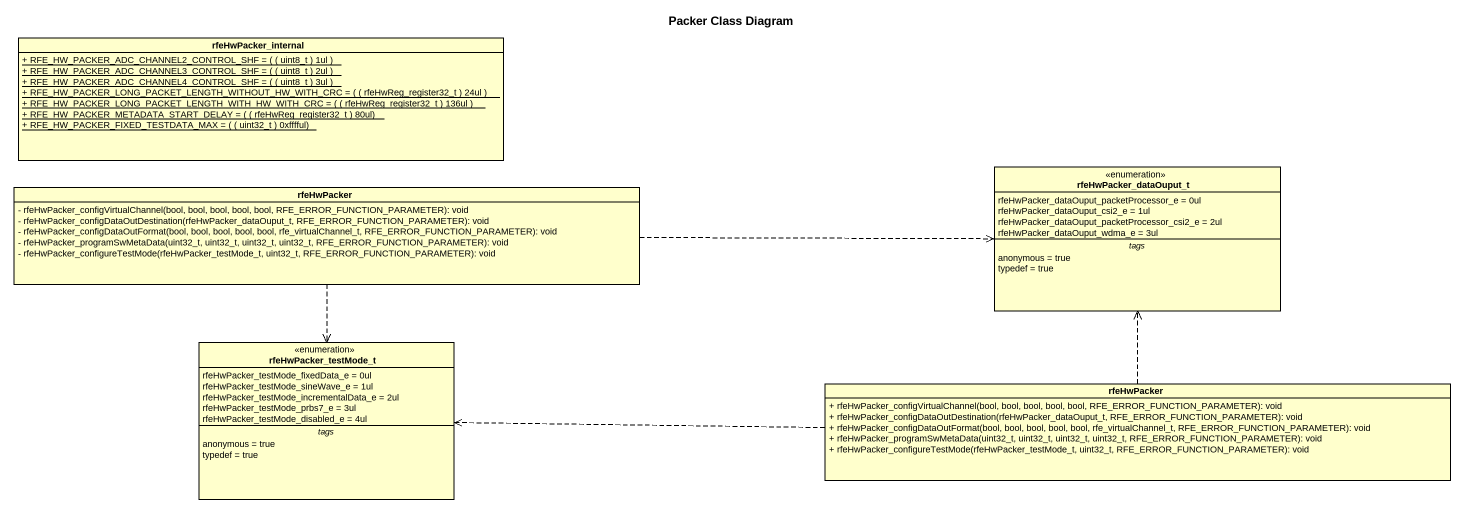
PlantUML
@startuml
title Packer Class Diagram
hide circle
hide empty members
skinparam classAttributeIconSize 0
class rfeHwPacker_internal {
  {static} {field} + RFE_HW_PACKER_ADC_CHANNEL2_CONTROL_SHF = ( ( uint8_t ) 1ul )
  {static} {field} + RFE_HW_PACKER_ADC_CHANNEL3_CONTROL_SHF = ( ( uint8_t ) 2ul )
  {static} {field} + RFE_HW_PACKER_ADC_CHANNEL4_CONTROL_SHF = ( ( uint8_t ) 3ul )
  {static} {field} + RFE_HW_PACKER_LONG_PACKET_LENGTH_WITHOUT_HW_WITH_CRC = ( ( rfeHwReg_register32_t ) 24ul )
  {static} {field} + RFE_HW_PACKER_LONG_PACKET_LENGTH_WITH_HW_WITH_CRC = ( ( rfeHwReg_register32_t ) 136ul )
  {static} {field} + RFE_HW_PACKER_METADATA_START_DELAY = ( ( rfeHwReg_register32_t ) 80ul)
  {static} {field} + RFE_HW_PACKER_FIXED_TESTDATA_MAX = ( ( uint32_t ) 0xfffful)
}
class rfeHwPacker {
  - rfeHwPacker_configVirtualChannel(bool, bool, bool, bool, bool, RFE_ERROR_FUNCTION_PARAMETER): void
  - rfeHwPacker_configDataOutDestination(rfeHwPacker_dataOuput_t, RFE_ERROR_FUNCTION_PARAMETER): void
  - rfeHwPacker_configDataOutFormat(bool, bool, bool, bool, bool, rfe_virtualChannel_t, RFE_ERROR_FUNCTION_PARAMETER): void
  - rfeHwPacker_programSwMetaData(uint32_t, uint32_t, uint32_t, uint32_t, RFE_ERROR_FUNCTION_PARAMETER): void
  - rfeHwPacker_configureTestMode(rfeHwPacker_testMode_t, uint32_t, RFE_ERROR_FUNCTION_PARAMETER): void
}
enum rfeHwPacker_dataOuput_t {
  rfeHwPacker_dataOuput_packetProcessor_e = 0ul
  rfeHwPacker_dataOuput_csi2_e = 1ul
  rfeHwPacker_dataOuput_packetProcessor_csi2_e = 2ul
  rfeHwPacker_dataOuput_wdma_e = 3ul
  -- tags --
  anonymous = true
  typedef = true
}
enum rfeHwPacker_testMode_t {
  rfeHwPacker_testMode_fixedData_e = 0ul
  rfeHwPacker_testMode_sineWave_e = 1ul
  rfeHwPacker_testMode_incrementalData_e = 2ul
  rfeHwPacker_testMode_prbs7_e = 3ul
  rfeHwPacker_testMode_disabled_e = 4ul
  -- tags --
  anonymous = true
  typedef = true
}
class "rfeHwPacker" as rfeHwPacker_2 {
  + rfeHwPacker_configVirtualChannel(bool, bool, bool, bool, bool, RFE_ERROR_FUNCTION_PARAMETER): void
  + rfeHwPacker_configDataOutDestination(rfeHwPacker_dataOuput_t, RFE_ERROR_FUNCTION_PARAMETER): void
  + rfeHwPacker_configDataOutFormat(bool, bool, bool, bool, bool, rfe_virtualChannel_t, RFE_ERROR_FUNCTION_PARAMETER): void
  + rfeHwPacker_programSwMetaData(uint32_t, uint32_t, uint32_t, uint32_t, RFE_ERROR_FUNCTION_PARAMETER): void
  + rfeHwPacker_configureTestMode(rfeHwPacker_testMode_t, uint32_t, RFE_ERROR_FUNCTION_PARAMETER): void
}
rfeHwPacker .right.> rfeHwPacker_dataOuput_t
rfeHwPacker ..> rfeHwPacker_testMode_t
rfeHwPacker_2 .up.> rfeHwPacker_dataOuput_t
rfeHwPacker_2 .left.> rfeHwPacker_testMode_t
@enduml
